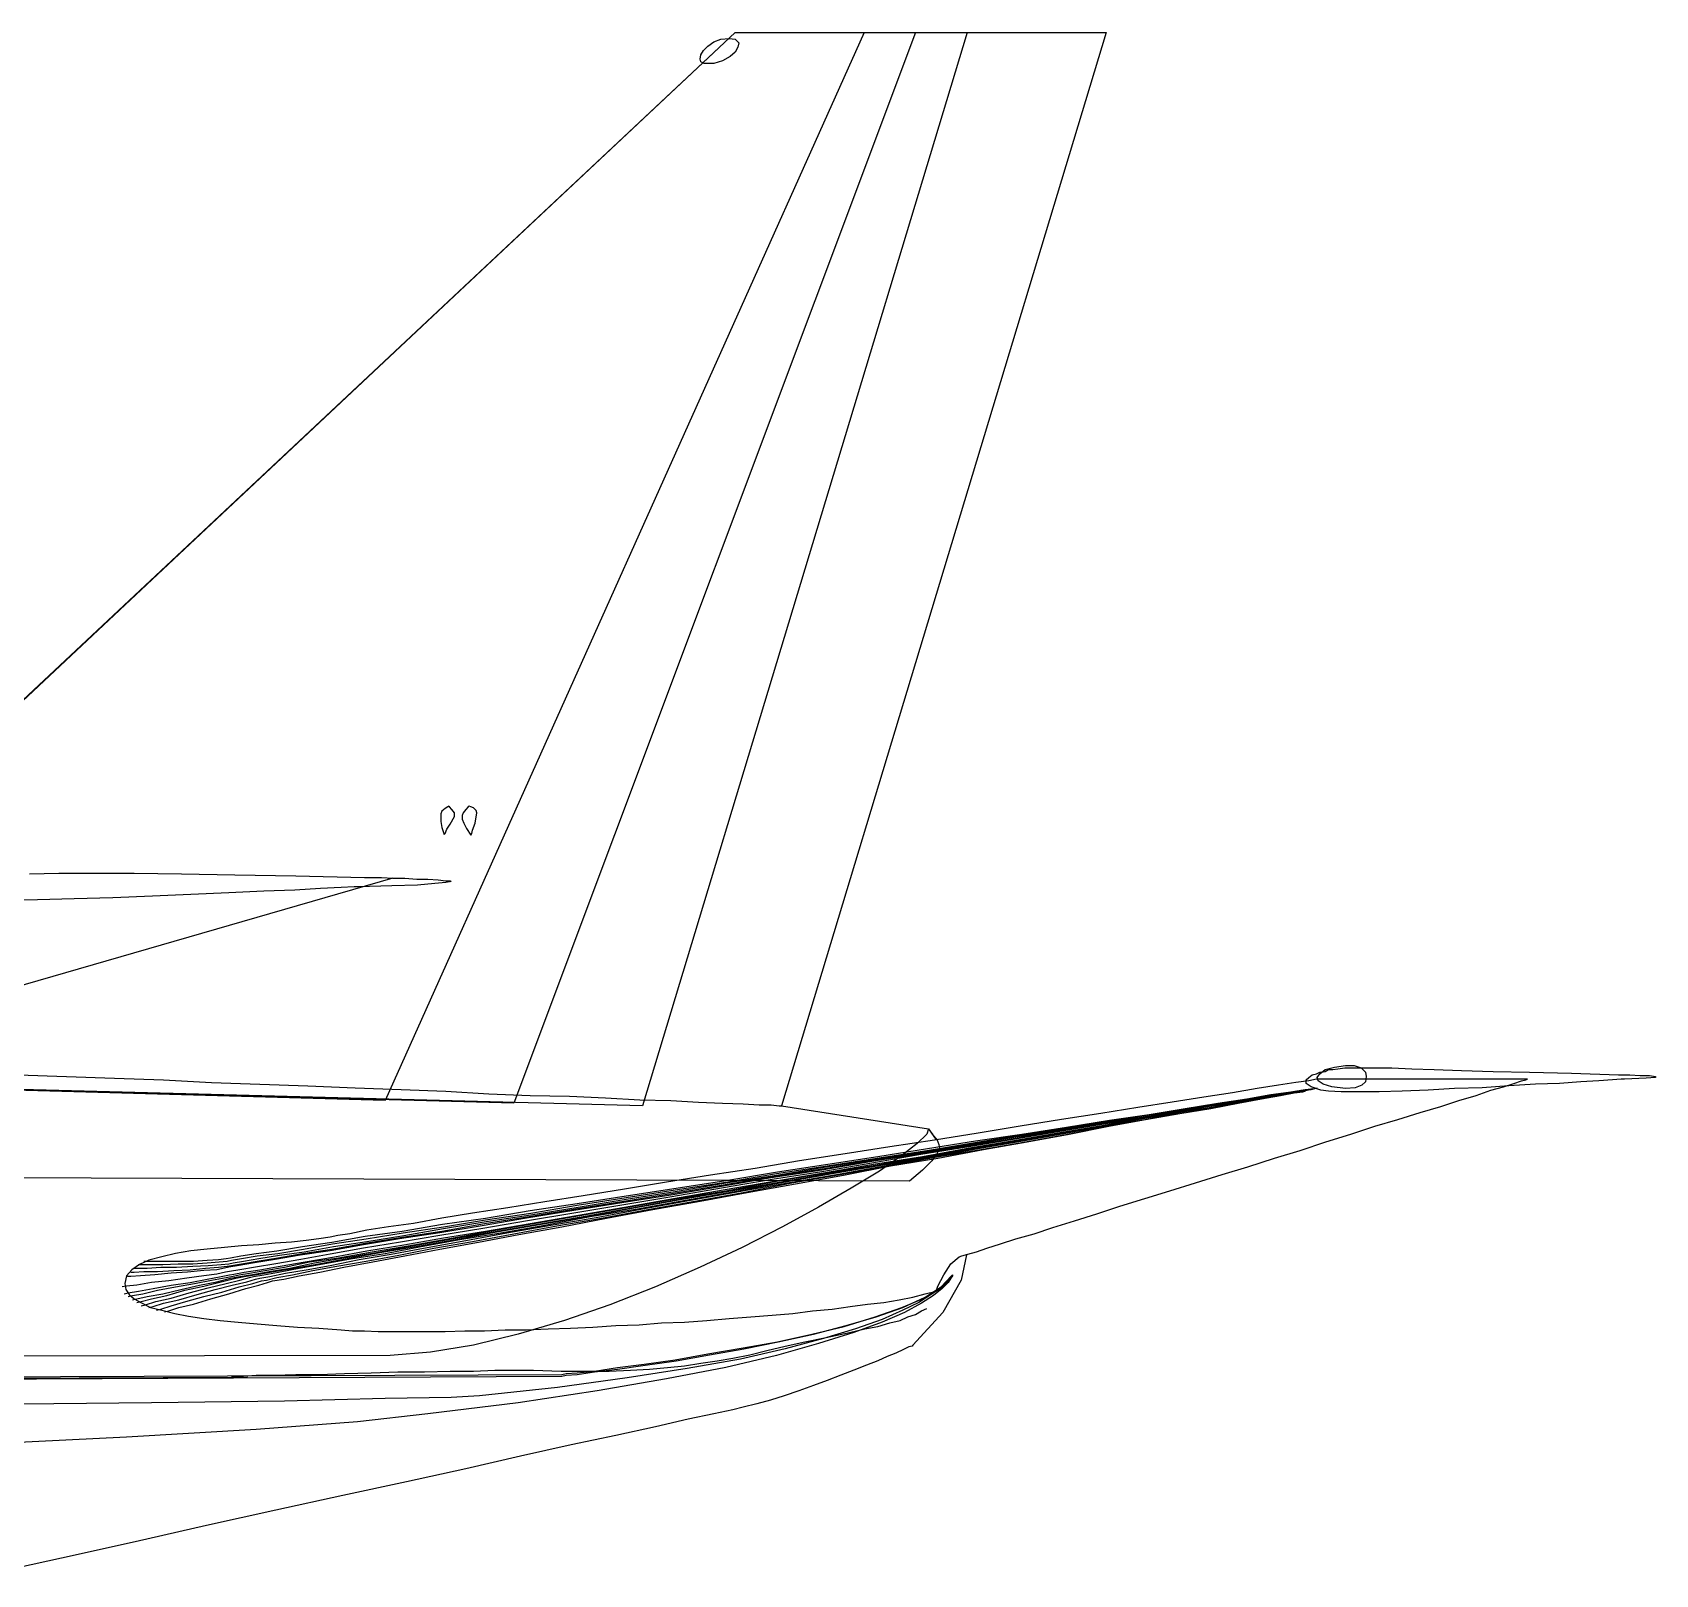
# Model space of a CAD drawing. Extents: x 526 to 2267, y -112 to 246.
# Drawn here: x 702.81 to 737.64, y 90.11 to 123.2 of the extents above; entities that cross this region are included whole.
import ezdxf

# ---------------------------------------------------------------- set-up
doc = ezdxf.new("R2010")
doc.units = 0
doc.header["$MEASUREMENT"] = 0
doc.layers.get('0').update_dxf_attribs({"linetype": 'CONTINUOUS'})

msp = doc.modelspace()

# ---------------------------------------------------------------- linework, layer by layer
msp.add_line((710.539, 105.055), (684.506, 97.539))
at = {"linetype": 'Continuous'}
for points in [[(720.654, 123.203), (710.373, 100.284), (695.461, 100.702)], [(721.759, 123.203), (713.136, 100.229), (695.467, 100.704)], [(697.37, 103.962), (717.89, 123.203), (722.864, 123.203), (715.9, 100.174), (695.471, 100.705)], [(697.345, 103.957), (717.89, 123.203)], [(697.37, 103.962), (717.89, 123.203), (721.759, 123.203)], [(697.37, 103.962), (717.89, 123.203), (720.654, 123.203)], [(717.761, 123.074), (717.89, 123.056), (717.964, 122.982), (717.945, 122.89), (717.89, 122.779), (717.78, 122.687), (717.614, 122.595), (717.429, 122.539), (717.226, 122.539), (717.153, 122.576), (717.134, 122.632), (717.153, 122.724), (717.208, 122.816), (717.3, 122.908), (717.429, 123.001), (717.577, 123.056), (717.761, 123.074)], [(717.89, 123.203), (725.849, 123.203), (718.885, 100.174), (722.035, 99.676), (722.2, 99.442)], [(711.644, 105.995), (711.663, 106.014), (711.699, 106.106), (711.773, 106.216), (711.865, 106.382), (711.865, 106.455), (711.81, 106.529), (711.755, 106.585), (711.736, 106.603), (711.718, 106.585), (711.663, 106.548), (711.589, 106.492), (711.571, 106.437), (711.571, 106.363), (711.571, 106.271), (711.589, 106.142), (711.644, 105.995)], [(712.216, 105.977), (712.234, 106.014), (712.253, 106.087), (712.308, 106.234), (712.345, 106.455), (712.326, 106.511), (712.271, 106.566), (712.216, 106.585), (712.179, 106.603), (712.16, 106.585), (712.105, 106.529), (712.049, 106.455), (712.031, 106.4), (712.031, 106.326), (712.068, 106.234), (712.123, 106.124), (712.216, 105.977)], [(702.746, 105.147), (703.372, 105.166), (704.127, 105.166), (704.993, 105.166), (706.007, 105.147), (707.149, 105.129), (708.457, 105.11), (709.931, 105.074), (709.986, 105.074), (710.115, 105.074), (710.299, 105.074), (710.539, 105.055), (710.797, 105.055), (711.055, 105.037), (711.294, 105.037), (711.515, 105.018), (711.681, 105), (711.773, 105), (711.791, 104.982), (711.681, 104.963), (711.442, 104.945), (711.073, 104.908), (710.52, 104.889), (709.802, 104.871), (709.71, 104.871), (709.433, 104.853), (708.991, 104.834), (708.439, 104.797), (707.775, 104.779), (707.02, 104.742), (706.209, 104.705), (705.38, 104.669), (704.533, 104.632), (703.703, 104.613), (702.912, 104.595), (702.193, 104.577)], [(730.99, 101.04), (731.174, 101.04), (731.321, 100.985), (731.413, 100.893), (731.431, 100.8), (731.413, 100.69), (731.339, 100.616), (731.192, 100.561), (730.99, 100.543), (730.694, 100.58), (730.51, 100.635), (730.4, 100.708), (730.381, 100.782), (730.436, 100.856), (730.547, 100.948), (730.75, 101.003), (730.99, 101.04)], [(702.506, 100.837), (703.538, 100.8), (704.57, 100.764), (705.62, 100.727), (706.651, 100.672), (707.683, 100.635), (708.715, 100.598), (709.729, 100.561), (710.723, 100.524), (711.681, 100.487), (712.602, 100.432), (713.487, 100.395), (714.334, 100.377), (715.108, 100.34), (715.845, 100.303), (716.508, 100.284), (717.098, 100.247), (717.614, 100.229), (718.056, 100.211), (718.406, 100.192), (718.663, 100.192), (718.83, 100.174), (718.885, 100.174), (722.035, 99.676), (721.999, 99.566), (721.796, 99.363), (721.464, 99.106), (720.985, 98.773), (720.377, 98.405), (719.677, 98), (718.903, 97.576), (718.037, 97.134), (717.134, 96.71), (716.177, 96.286), (715.2, 95.899), (714.224, 95.568), (713.228, 95.273), (712.271, 95.034), (711.35, 94.886), (710.483, 94.812), (658.638, 94.722)], [(702.506, 100.837), (703.538, 100.8), (704.57, 100.764), (705.62, 100.727), (706.651, 100.672), (707.683, 100.635), (708.715, 100.598), (709.729, 100.561), (710.723, 100.524), (711.681, 100.487), (712.602, 100.432), (713.487, 100.395), (714.334, 100.377), (715.108, 100.34), (715.845, 100.303), (716.508, 100.284), (717.098, 100.247), (717.614, 100.229), (718.056, 100.211), (718.406, 100.192), (718.663, 100.192), (718.83, 100.174), (718.885, 100.174), (722.035, 99.676), (722.127, 99.548), (722.219, 99.456), (722.256, 99.345), (722.275, 99.253), (722.219, 99.142), (722.109, 98.995), (721.907, 98.792), (721.63, 98.552), (688.442, 98.676)], [(704.791, 96.36), (704.809, 96.231), (704.883, 96.12), (704.993, 96.028), (705.159, 95.936), (705.343, 95.844), (705.583, 95.789), (705.859, 95.715), (706.154, 95.66), (706.485, 95.605), (706.836, 95.568), (707.223, 95.531), (707.628, 95.494), (708.052, 95.458), (708.494, 95.421), (708.954, 95.402), (709.433, 95.366), (709.673, 95.347), (709.931, 95.347), (710.226, 95.329), (710.557, 95.329), (710.908, 95.329), (711.276, 95.329), (711.663, 95.329), (712.086, 95.347), (712.51, 95.347), (712.952, 95.366), (713.413, 95.366), (713.874, 95.384), (714.352, 95.402), (714.832, 95.421), (715.329, 95.458), (715.826, 95.476), (716.306, 95.513), (716.803, 95.531), (717.282, 95.568), (717.761, 95.605), (718.222, 95.642), (718.682, 95.678), (719.125, 95.715), (719.548, 95.771), (719.971, 95.807), (720.359, 95.863), (720.727, 95.918), (721.077, 95.955), (721.409, 96.01), (721.704, 96.065), (721.962, 96.139), (722.201, 96.194), (722.238, 96.305), (722.367, 96.545), (722.514, 96.784), (722.698, 96.931), (722.754, 96.95), (722.883, 96.987), (723.067, 97.042), (723.288, 97.115), (723.583, 97.208), (723.914, 97.318), (724.302, 97.428), (724.707, 97.558), (725.167, 97.705), (725.647, 97.853), (726.144, 98.019), (726.678, 98.184), (727.213, 98.35), (727.765, 98.516), (728.337, 98.7), (728.889, 98.866), (729.46, 99.05), (730.013, 99.216), (730.565, 99.4), (731.1, 99.566), (731.616, 99.732), (732.113, 99.879), (732.592, 100.026), (733.034, 100.155), (733.421, 100.284), (733.79, 100.395), (734.103, 100.506), (734.379, 100.58), (734.6, 100.653), (734.766, 100.708), (734.858, 100.727), (734.895, 100.745), (730.418, 100.745), (730.363, 100.745), (730.197, 100.708), (729.921, 100.672), (729.552, 100.616), (729.091, 100.543), (728.558, 100.45), (727.949, 100.358), (727.268, 100.247), (726.53, 100.137), (725.739, 100.008), (724.891, 99.879), (724.006, 99.732), (723.104, 99.584), (722.164, 99.437), (721.206, 99.29), (720.248, 99.142), (719.272, 98.995), (718.314, 98.829), (717.355, 98.681), (716.416, 98.534), (715.513, 98.387), (714.629, 98.239), (713.8, 98.111), (713.007, 97.982), (712.253, 97.871), (711.589, 97.761), (710.981, 97.65), (710.446, 97.576), (709.986, 97.502), (709.618, 97.428), (709.36, 97.392), (709.194, 97.355), (708.954, 97.318), (708.678, 97.281), (708.365, 97.244), (708.015, 97.226), (707.665, 97.189), (707.296, 97.171), (706.928, 97.134), (706.559, 97.097), (706.209, 97.06), (705.878, 97.005), (705.583, 96.931), (705.306, 96.858), (705.104, 96.766), (704.938, 96.655), (704.827, 96.526), (704.791, 96.36)], [(730.473, 100.893), (730.547, 100.911), (730.62, 100.948), (730.713, 100.948), (730.823, 100.966), (730.971, 100.985), (731.137, 100.985), (731.358, 100.985), (731.652, 100.985), (731.984, 100.985), (732.408, 100.966), (732.887, 100.948), (733.476, 100.929), (734.158, 100.911), (734.932, 100.893), (735.834, 100.874), (736.848, 100.837), (736.922, 100.837), (737.087, 100.837), (737.308, 100.819), (737.511, 100.819), (737.64, 100.8), (737.64, 100.782), (737.437, 100.764), (736.977, 100.745), (736.903, 100.745), (736.719, 100.727), (736.425, 100.708), (736.037, 100.69), (735.577, 100.653), (735.061, 100.635), (734.49, 100.598), (733.919, 100.561), (733.329, 100.543), (732.758, 100.506), (732.205, 100.487), (731.708, 100.469), (731.247, 100.469), (730.897, 100.469), (730.62, 100.487), (730.455, 100.506), (730.252, 100.58), (730.142, 100.653), (730.142, 100.727), (730.197, 100.782), (730.271, 100.837), (730.363, 100.856), (730.436, 100.893), (730.473, 100.893)], [(730.179, 100.506), (730.105, 100.487), (729.921, 100.469), (729.608, 100.414), (729.183, 100.34), (728.668, 100.247), (728.06, 100.155), (727.36, 100.026), (726.586, 99.897), (725.757, 99.769), (724.854, 99.621), (723.896, 99.456), (722.901, 99.29), (721.87, 99.124), (720.819, 98.939), (719.751, 98.755), (718.682, 98.589), (717.595, 98.405), (716.527, 98.221), (715.458, 98.037), (714.426, 97.871), (713.431, 97.705), (712.474, 97.539), (711.552, 97.392), (710.705, 97.244), (709.913, 97.115), (709.194, 96.987), (708.568, 96.876), (708.033, 96.784), (707.591, 96.71), (707.26, 96.655), (707.039, 96.618), (706.947, 96.6), (706.762, 96.563), (706.485, 96.526), (706.117, 96.471), (705.731, 96.416), (705.362, 96.379), (705.048, 96.323), (704.827, 96.305), (704.735, 96.286)], [(704.772, 96.139), (704.864, 96.157), (705.085, 96.194), (705.399, 96.25), (705.786, 96.323), (706.191, 96.379), (706.559, 96.453), (706.854, 96.508), (707.039, 96.545), (707.131, 96.563), (707.352, 96.6), (707.683, 96.655), (708.125, 96.729), (708.66, 96.821), (709.286, 96.931), (709.986, 97.06), (710.778, 97.189), (711.626, 97.336), (712.529, 97.484), (713.487, 97.65), (714.481, 97.816), (715.513, 98), (716.564, 98.184), (717.632, 98.368), (718.719, 98.552), (719.787, 98.737), (720.856, 98.921), (721.907, 99.087), (722.92, 99.271), (723.914, 99.437), (724.854, 99.603), (725.757, 99.75), (726.586, 99.897), (727.36, 100.026), (728.06, 100.137), (728.668, 100.247), (729.183, 100.34), (729.589, 100.414), (729.902, 100.469), (730.087, 100.487), (730.16, 100.506)], [(730.179, 100.506), (730.105, 100.487), (729.921, 100.469), (729.608, 100.414), (729.183, 100.34), (728.668, 100.266), (728.06, 100.155), (727.36, 100.045), (726.586, 99.916), (725.757, 99.787), (724.854, 99.64), (723.896, 99.474), (722.901, 99.308), (721.87, 99.142), (720.819, 98.976), (719.751, 98.792), (718.663, 98.626), (717.595, 98.442), (716.508, 98.258), (715.458, 98.092), (714.426, 97.927), (713.413, 97.761), (712.455, 97.594), (711.552, 97.447), (710.686, 97.318), (709.913, 97.189), (709.194, 97.06), (708.549, 96.968), (708.015, 96.876), (707.573, 96.803), (707.241, 96.747), (707.02, 96.71), (706.928, 96.692), (706.762, 96.655), (706.485, 96.637), (706.136, 96.6), (705.786, 96.582), (705.435, 96.545), (705.122, 96.526), (704.919, 96.508), (704.846, 96.508)], [(704.864, 96.084), (704.956, 96.102), (705.177, 96.139), (705.491, 96.213), (705.878, 96.286), (706.283, 96.36), (706.651, 96.434), (706.965, 96.489), (707.149, 96.526), (707.241, 96.545), (707.462, 96.582), (707.793, 96.637), (708.218, 96.71), (708.752, 96.821), (709.378, 96.913), (710.097, 97.042), (710.871, 97.171), (711.718, 97.318), (712.621, 97.484), (713.561, 97.65), (714.555, 97.816), (715.587, 98), (716.637, 98.184), (717.688, 98.35), (718.774, 98.552), (719.843, 98.737), (720.893, 98.902), (721.943, 99.087), (722.957, 99.271), (723.933, 99.437), (724.891, 99.603), (725.776, 99.75), (726.604, 99.897), (727.378, 100.026), (728.06, 100.137), (728.668, 100.247), (729.183, 100.34), (729.608, 100.414), (729.902, 100.469), (730.087, 100.487), (730.16, 100.506)], [(704.919, 96.6), (704.993, 96.6), (705.196, 96.618), (705.491, 96.618), (705.841, 96.637), (706.191, 96.655), (706.522, 96.692), (706.799, 96.71), (706.983, 96.729), (707.075, 96.747), (707.296, 96.784), (707.628, 96.839), (708.07, 96.913), (708.604, 97.005), (709.23, 97.097), (709.949, 97.226), (710.741, 97.355), (711.589, 97.484), (712.51, 97.65), (713.468, 97.798), (714.463, 97.963), (715.495, 98.129), (716.564, 98.295), (717.632, 98.479), (718.719, 98.663), (719.806, 98.829), (720.875, 99.013), (721.925, 99.179), (722.957, 99.345), (723.951, 99.511), (724.909, 99.658), (725.794, 99.805), (726.641, 99.934), (727.415, 100.063), (728.115, 100.174), (728.723, 100.284), (729.239, 100.358), (729.663, 100.432), (729.976, 100.487), (730.16, 100.506), (730.234, 100.524)], [(704.956, 96.01), (705.048, 96.028), (705.269, 96.084), (705.602, 96.139), (705.988, 96.231), (706.393, 96.323), (706.762, 96.397), (707.057, 96.471), (707.26, 96.508), (707.352, 96.526), (707.573, 96.563), (707.886, 96.618), (708.328, 96.692), (708.862, 96.803), (709.489, 96.913), (710.189, 97.023), (710.963, 97.171), (711.81, 97.318), (712.695, 97.465), (713.653, 97.631), (714.629, 97.798), (715.661, 97.982), (716.692, 98.166), (717.761, 98.35), (718.83, 98.534), (719.879, 98.718), (720.948, 98.902), (721.98, 99.087), (722.994, 99.253), (723.969, 99.437), (724.909, 99.584), (725.794, 99.75), (726.622, 99.897), (727.378, 100.026), (728.078, 100.137), (728.668, 100.247), (729.183, 100.34), (729.608, 100.414), (729.902, 100.469), (730.087, 100.487), (730.16, 100.506)], [(704.993, 96.692), (705.067, 96.692), (705.269, 96.692), (705.565, 96.71), (705.896, 96.71), (706.246, 96.729), (706.577, 96.747), (706.854, 96.766), (707.02, 96.784), (707.112, 96.803), (707.333, 96.839), (707.665, 96.895), (708.107, 96.968), (708.641, 97.042), (709.267, 97.152), (709.986, 97.263), (710.778, 97.392), (711.626, 97.539), (712.547, 97.687), (713.505, 97.834), (714.518, 98), (715.55, 98.166), (716.6, 98.332), (717.688, 98.516), (718.774, 98.681), (719.843, 98.866), (720.911, 99.032), (721.98, 99.198), (723.012, 99.363), (724.006, 99.529), (724.946, 99.676), (725.849, 99.824), (726.696, 99.971), (727.47, 100.081), (728.17, 100.192), (728.778, 100.303), (729.294, 100.377), (729.718, 100.45), (730.031, 100.506), (730.215, 100.524), (730.289, 100.543)], [(705.048, 95.955), (705.14, 95.973), (705.362, 96.028), (705.694, 96.102), (706.08, 96.213), (706.485, 96.305), (706.854, 96.397), (707.168, 96.471), (707.352, 96.508), (707.444, 96.526), (707.665, 96.563), (707.996, 96.618), (708.42, 96.692), (708.954, 96.784), (709.563, 96.895), (710.262, 97.023), (711.037, 97.152), (711.883, 97.3), (712.768, 97.465), (713.726, 97.631), (714.702, 97.798), (715.716, 97.982), (716.748, 98.166), (717.798, 98.35), (718.867, 98.534), (719.916, 98.718), (720.967, 98.902), (721.999, 99.087), (723.012, 99.253), (723.988, 99.419), (724.928, 99.584), (725.794, 99.75), (726.622, 99.897), (727.378, 100.026), (728.06, 100.137), (728.668, 100.247), (729.183, 100.34), (729.589, 100.414), (729.884, 100.469), (730.068, 100.487), (730.142, 100.506)], [(705.085, 96.766), (705.159, 96.766), (705.343, 96.766), (705.602, 96.766), (705.933, 96.784), (706.246, 96.784), (706.559, 96.803), (706.817, 96.821), (706.983, 96.839), (707.075, 96.858), (707.296, 96.895), (707.628, 96.95), (708.07, 97.005), (708.623, 97.097), (709.249, 97.208), (709.968, 97.318), (710.76, 97.447), (711.626, 97.576), (712.529, 97.724), (713.505, 97.871), (714.5, 98.037), (715.55, 98.203), (716.6, 98.368), (717.688, 98.534), (718.774, 98.718), (719.861, 98.884), (720.93, 99.05), (721.999, 99.216), (723.031, 99.382), (724.025, 99.548), (724.983, 99.695), (725.886, 99.842), (726.715, 99.971), (727.507, 100.1), (728.207, 100.211), (728.815, 100.303), (729.331, 100.377), (729.755, 100.45), (730.068, 100.506), (730.252, 100.524), (730.326, 100.543)], [(705.14, 95.881), (705.232, 95.899), (705.454, 95.973), (705.786, 96.047), (706.172, 96.157), (706.577, 96.268), (706.965, 96.36), (707.26, 96.434), (707.462, 96.489), (707.554, 96.508), (707.775, 96.545), (708.088, 96.6), (708.531, 96.692), (709.046, 96.784), (709.673, 96.895), (710.373, 97.005), (711.147, 97.152), (711.976, 97.3), (712.86, 97.447), (713.8, 97.613), (714.776, 97.798), (715.789, 97.963), (716.821, 98.147), (717.872, 98.332), (718.922, 98.534), (719.971, 98.718), (721.022, 98.902), (722.054, 99.069), (723.049, 99.253), (724.025, 99.419), (724.946, 99.584), (725.831, 99.75), (726.641, 99.897), (727.397, 100.026), (728.078, 100.137), (728.668, 100.247), (729.183, 100.34), (729.589, 100.414), (729.884, 100.469), (730.087, 100.487), (730.142, 100.506)], [(705.196, 96.839), (705.251, 96.839), (705.435, 96.839), (705.675, 96.839), (705.97, 96.839), (706.264, 96.839), (706.559, 96.858), (706.799, 96.876), (706.965, 96.895), (707.057, 96.913), (707.278, 96.95), (707.609, 97.005), (708.052, 97.06), (708.604, 97.152), (709.23, 97.244), (709.949, 97.373), (710.741, 97.484), (711.607, 97.631), (712.529, 97.761), (713.487, 97.927), (714.5, 98.074), (715.55, 98.239), (716.619, 98.405), (717.688, 98.571), (718.793, 98.755), (719.879, 98.921), (720.948, 99.087), (722.017, 99.253), (723.049, 99.419), (724.043, 99.566), (725.001, 99.713), (725.923, 99.861), (726.77, 99.989), (727.544, 100.118), (728.244, 100.229), (728.87, 100.321), (729.386, 100.414), (729.81, 100.469), (730.123, 100.524), (730.307, 100.543), (730.381, 100.561)], [(705.306, 95.844), (705.399, 95.863), (705.62, 95.936), (705.951, 96.01), (706.338, 96.12), (706.725, 96.231), (707.094, 96.323), (707.407, 96.397), (707.591, 96.453), (707.683, 96.471), (707.904, 96.508), (708.236, 96.582), (708.678, 96.655), (709.194, 96.747), (709.821, 96.876), (710.502, 96.987), (711.276, 97.134), (712.105, 97.281), (712.989, 97.447), (713.929, 97.613), (714.906, 97.779), (715.9, 97.963), (716.932, 98.147), (717.964, 98.332), (719.014, 98.516), (720.064, 98.7), (721.095, 98.884), (722.109, 99.069), (723.104, 99.253), (724.062, 99.419), (724.983, 99.584), (725.868, 99.75), (726.678, 99.879), (727.415, 100.026), (728.097, 100.137), (728.686, 100.247), (729.183, 100.34), (729.589, 100.414), (729.884, 100.469), (730.087, 100.487), (730.142, 100.506)], [(705.472, 95.789), (705.565, 95.807), (705.786, 95.881), (706.099, 95.973), (706.485, 96.084), (706.873, 96.176), (707.241, 96.286), (707.536, 96.36), (707.72, 96.416), (707.83, 96.434), (708.052, 96.489), (708.384, 96.545), (708.825, 96.637), (709.341, 96.729), (709.968, 96.839), (710.668, 96.968), (711.423, 97.115), (712.253, 97.263), (713.136, 97.428), (714.058, 97.594), (715.016, 97.761), (716.01, 97.945), (717.024, 98.129), (718.056, 98.313), (719.106, 98.516), (720.138, 98.7), (721.169, 98.884), (722.183, 99.069), (723.159, 99.235), (724.117, 99.4), (725.02, 99.566), (725.886, 99.732), (726.696, 99.879), (727.434, 100.008), (728.097, 100.118), (728.686, 100.229), (729.183, 100.321), (729.589, 100.395), (729.884, 100.45), (730.068, 100.469), (730.123, 100.487)], [(705.638, 95.752), (705.731, 95.771), (705.951, 95.844), (706.264, 95.918), (706.633, 96.028), (707.02, 96.139), (707.388, 96.25), (707.665, 96.323), (707.849, 96.379), (707.959, 96.416), (708.199, 96.453), (708.531, 96.526), (708.973, 96.6), (709.489, 96.71), (710.115, 96.821), (710.797, 96.95), (711.552, 97.097), (712.382, 97.244), (713.247, 97.41), (714.168, 97.576), (715.127, 97.761), (716.121, 97.945), (717.134, 98.129), (718.148, 98.313), (719.18, 98.497), (720.211, 98.681), (721.224, 98.884), (722.238, 99.05), (723.215, 99.235), (724.154, 99.4), (725.057, 99.566), (725.904, 99.732), (726.696, 99.879), (727.434, 100.008), (728.097, 100.118), (728.686, 100.229), (729.165, 100.321), (729.571, 100.395), (729.866, 100.45), (730.05, 100.469), (730.105, 100.487)], [(722.85, 96.977), (722.735, 96.434), (722.348, 95.734), (721.704, 95.034), (721.686, 95.015), (721.612, 94.997), (721.501, 94.941), (721.335, 94.868), (721.151, 94.794), (720.948, 94.702), (720.709, 94.61), (720.433, 94.499), (720.156, 94.389), (719.861, 94.278), (719.566, 94.168), (719.253, 94.057), (718.94, 93.947), (718.645, 93.855), (718.35, 93.781), (718.056, 93.707), (717.835, 93.652), (717.429, 93.56), (716.877, 93.449), (716.177, 93.283), (715.329, 93.099), (714.371, 92.897), (713.284, 92.657), (712.105, 92.381), (710.834, 92.104), (709.47, 91.809), (708.033, 91.496), (706.541, 91.165), (705.012, 90.814), (703.427, 90.464), (701.825, 90.115)], [(658.565, 94.183), (714.168, 94.407), (714.26, 94.426), (714.5, 94.444), (714.869, 94.481), (715.366, 94.554), (715.937, 94.628), (716.6, 94.72), (717.3, 94.849), (718.056, 94.978), (718.793, 95.108), (719.53, 95.273), (720.23, 95.439), (720.893, 95.642), (721.464, 95.844), (721.943, 96.047), (722.312, 96.286), (722.532, 96.526), (722.514, 96.508), (722.496, 96.453), (722.404, 96.36), (722.293, 96.25), (722.091, 96.12), (721.833, 95.955), (721.483, 95.789), (721.04, 95.586), (720.47, 95.384), (719.787, 95.181), (718.959, 94.96), (718.001, 94.739), (716.858, 94.536), (715.568, 94.334), (714.076, 94.131), (712.4, 93.947), (711.791, 93.91), (710.373, 93.892), (708.218, 93.836), (705.362, 93.8), (701.861, 93.763)], [(667.662, 94.137), (714.168, 94.37), (714.26, 94.389), (714.5, 94.407), (714.869, 94.462), (715.366, 94.518), (715.955, 94.61), (716.619, 94.702), (717.337, 94.831), (718.074, 94.96), (718.811, 95.108), (719.566, 95.273), (720.267, 95.458), (720.911, 95.642), (721.483, 95.844), (721.962, 96.065), (722.33, 96.305), (722.551, 96.545), (722.551, 96.526), (722.514, 96.471), (722.459, 96.379), (722.33, 96.25), (722.146, 96.102), (721.888, 95.936), (721.52, 95.734), (721.04, 95.531), (720.433, 95.31), (719.677, 95.071), (718.774, 94.812), (717.688, 94.554), (716.416, 94.315), (714.924, 94.057), (713.228, 93.8), (711.294, 93.56), (709.784, 93.394), (707.609, 93.228), (704.827, 93.062), (701.493, 92.897)], [(707.075, 94.37), (707.149, 94.37), (707.333, 94.37), (707.609, 94.389), (707.996, 94.389), (708.457, 94.407), (708.954, 94.407), (709.507, 94.426), (710.078, 94.444), (710.649, 94.462), (711.221, 94.462), (711.773, 94.481), (712.271, 94.481), (712.731, 94.499), (713.1, 94.499), (713.376, 94.499), (713.561, 94.499), (714.15, 94.481), (714.702, 94.481), (715.182, 94.481), (715.642, 94.499), (716.047, 94.518), (716.435, 94.554), (716.803, 94.591), (717.153, 94.647), (717.503, 94.702), (717.835, 94.757), (718.203, 94.831), (718.571, 94.923), (718.959, 95.015), (719.382, 95.108), (719.843, 95.2), (720.341, 95.31), (720.672, 95.384), (720.948, 95.439), (721.206, 95.513), (721.427, 95.568), (721.593, 95.642), (721.759, 95.697), (721.888, 95.771), (721.999, 95.826)], [(667.649, 94.191), (707.425, 94.352)]]:
    msp.add_lwpolyline(points, dxfattribs=at)

doc.saveas('drawing.dxf')
